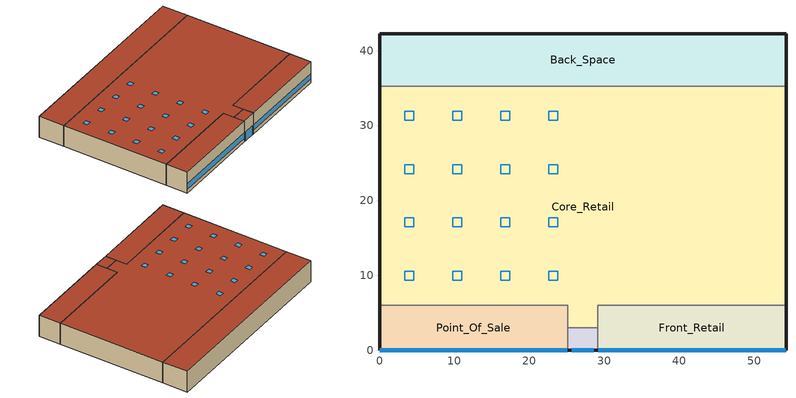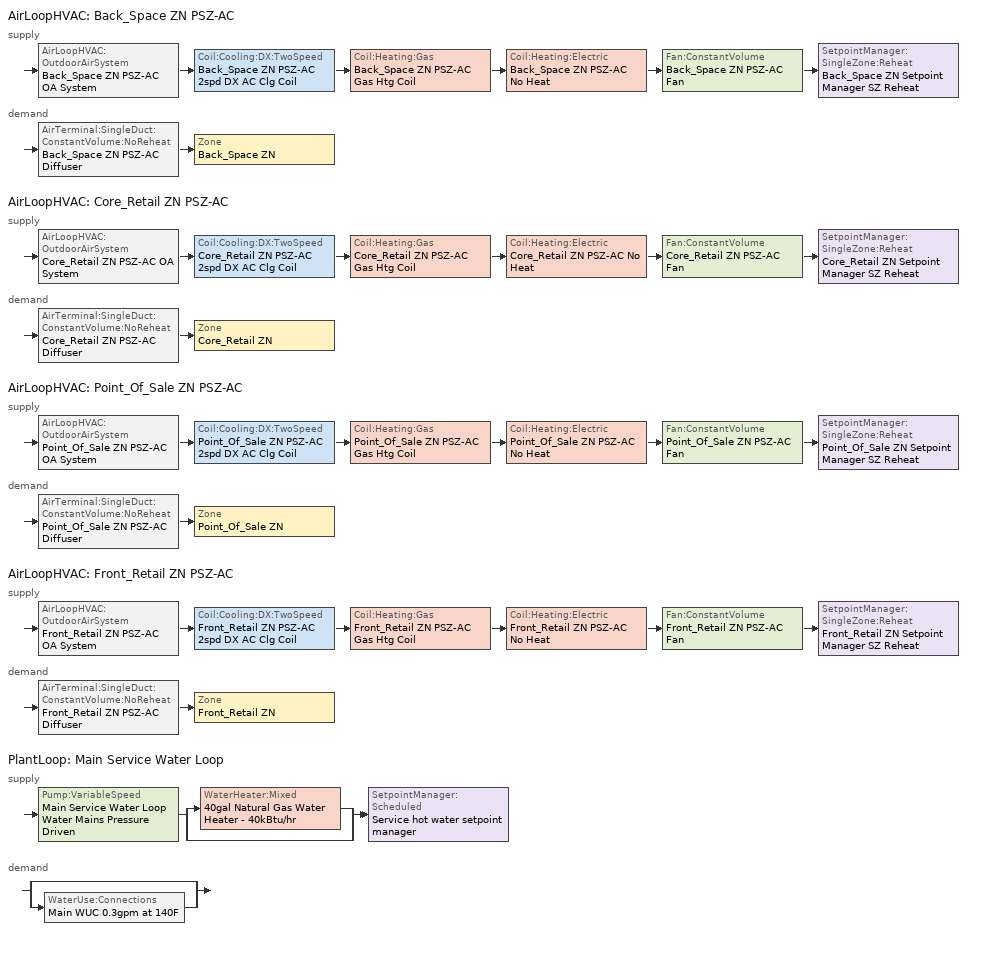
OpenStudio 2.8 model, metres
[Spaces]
Core_Retail
 floor ground: 54.27,35.27 54.27,6 29.14,6 29.14,3 25.14,3 25.14,6 0,6 0,35.27 z0
 wall outside: 54.27,6 54.27,35.27 / 0,35.27 0,6 z0:6.1
 wall to Back_Space: 54.27,35.27 0,35.27 z0:6.1
 wall to Front_Entry: 25.14,3 29.14,3 z0:6.1
 wall to Point_Of_Sale: 0,6 25.14,6 25.14,3 z0:6.1
 wall to Front_Retail: 29.14,3 29.14,6 54.27,6 z0:6.1
 roof outside: 29.14,3 29.14,6 54.27,6 54.27,35.27 0,35.27 0,6 25.14,6 25.14,3 z6.1
 skylight: 23.78,16.46 23.78,17.68 22.56,17.68 22.56,16.46 z6.1; 4.57,30.7 4.57,31.92 3.35,31.92 3.35,30.7 z6.1; 4.57,9.35 4.57,10.57 3.35,10.57 3.35,9.35 z6.1; 4.57,16.46 4.57,17.68 3.35,17.68 3.35,16.46 z6.1; 17.37,16.46 17.37,17.68 16.15,17.68 16.15,16.46 z6.1; 17.37,30.7 17.37,31.92 16.15,31.92 16.15,30.7 z6.1; 17.37,23.58 17.37,24.8 16.15,24.8 16.15,23.58 z6.1; 4.57,23.58 4.57,24.8 3.35,24.8 3.35,23.58 z6.1; 17.37,9.35 17.37,10.57 16.15,10.57 16.15,9.35 z6.1; 10.97,23.58 10.97,24.8 9.75,24.8 9.75,23.58 z6.1; 10.97,9.35 10.97,10.57 9.75,10.57 9.75,9.35 z6.1; 23.78,23.58 23.78,24.8 22.56,24.8 22.56,23.58 z6.1; 23.78,30.7 23.78,31.92 22.56,31.92 22.56,30.7 z6.1; 10.97,16.46 10.97,17.68 9.75,17.68 9.75,16.46 z6.1; 23.78,9.35 23.78,10.57 22.56,10.57 22.56,9.35 z6.1; 10.97,30.7 10.97,31.92 9.75,31.92 9.75,30.7 z6.1
Back_Space
 floor ground: 54.27,42.27 54.27,35.27 0,35.27 0,42.27 z0
 wall outside: 54.27,35.27 54.27,42.27 0,42.27 0,35.27 z0:6.1
 roof outside: 54.27,35.27 54.27,42.27 0,42.27 0,35.27 z6.1
Front_Retail
 floor ground: 54.27,6 54.27,0 29.14,0 29.14,6 z0
 wall outside: 29.14,0 54.27,0 54.27,6 z0:6.1
 wall to Front_Entry: 29.14,3 29.14,0 z0:6.1
 window: 29.19,0 54.22,0 z1.14:2.66
 roof outside: 54.27,0 54.27,6 29.14,6 29.14,0 z6.1
Point_Of_Sale
 floor ground: 25.14,6 25.14,0 0,0 0,6 z0
 wall outside: 0,6 0,0 25.14,0 z0:6.1
 wall to Front_Entry: 25.14,0 25.14,3 z0:6.1
 window: 0.05,0 25.09,0 z1.14:2.66
 roof outside: 25.14,0 25.14,6 0,6 0,0 z6.1
Front_Entry
 floor ground: 29.14,3 29.14,0 25.14,0 25.14,3 z0
 wall outside: 25.14,0 29.14,0 z0:6.1
 window: 25.64,0 28.64,0 z0.05:2.66
 roof outside: 29.14,0 29.14,3 25.14,3 25.14,0 z6.1
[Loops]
AirLoopHVAC 'Back_Space ZN PSZ-AC'
 supply: AirLoopHVAC:OutdoorAirSystem 'Back_Space ZN PSZ-AC OA System' > Coil:Cooling:DX:TwoSpeed 'Back_Space ZN PSZ-AC 2spd DX AC Clg Coil' > Coil:Heating:Gas 'Back_Space ZN PSZ-AC Gas Htg Coil' > Coil:Heating:Electric 'Back_Space ZN PSZ-AC No Heat' > Fan:ConstantVolume 'Back_Space ZN PSZ-AC Fan' > SetpointManager:SingleZone:Reheat 'Back_Space ZN Setpoint Manager SZ Reheat'
 demand: AirTerminal:SingleDuct:ConstantVolume:NoReheat 'Back_Space ZN PSZ-AC Diffuser' > Zone 'Back_Space ZN'
AirLoopHVAC 'Core_Retail ZN PSZ-AC'
 supply: AirLoopHVAC:OutdoorAirSystem 'Core_Retail ZN PSZ-AC OA System' > Coil:Cooling:DX:TwoSpeed 'Core_Retail ZN PSZ-AC 2spd DX AC Clg Coil' > Coil:Heating:Gas 'Core_Retail ZN PSZ-AC Gas Htg Coil' > Coil:Heating:Electric 'Core_Retail ZN PSZ-AC No Heat' > Fan:ConstantVolume 'Core_Retail ZN PSZ-AC Fan' > SetpointManager:SingleZone:Reheat 'Core_Retail ZN Setpoint Manager SZ Reheat'
 demand: AirTerminal:SingleDuct:ConstantVolume:NoReheat 'Core_Retail ZN PSZ-AC Diffuser' > Zone 'Core_Retail ZN'
AirLoopHVAC 'Point_Of_Sale ZN PSZ-AC'
 supply: AirLoopHVAC:OutdoorAirSystem 'Point_Of_Sale ZN PSZ-AC OA System' > Coil:Cooling:DX:TwoSpeed 'Point_Of_Sale ZN PSZ-AC 2spd DX AC Clg Coil' > Coil:Heating:Gas 'Point_Of_Sale ZN PSZ-AC Gas Htg Coil' > Coil:Heating:Electric 'Point_Of_Sale ZN PSZ-AC No Heat' > Fan:ConstantVolume 'Point_Of_Sale ZN PSZ-AC Fan' > SetpointManager:SingleZone:Reheat 'Point_Of_Sale ZN Setpoint Manager SZ Reheat'
 demand: AirTerminal:SingleDuct:ConstantVolume:NoReheat 'Point_Of_Sale ZN PSZ-AC Diffuser' > Zone 'Point_Of_Sale ZN'
AirLoopHVAC 'Front_Retail ZN PSZ-AC'
 supply: AirLoopHVAC:OutdoorAirSystem 'Front_Retail ZN PSZ-AC OA System' > Coil:Cooling:DX:TwoSpeed 'Front_Retail ZN PSZ-AC 2spd DX AC Clg Coil' > Coil:Heating:Gas 'Front_Retail ZN PSZ-AC Gas Htg Coil' > Coil:Heating:Electric 'Front_Retail ZN PSZ-AC No Heat' > Fan:ConstantVolume 'Front_Retail ZN PSZ-AC Fan' > SetpointManager:SingleZone:Reheat 'Front_Retail ZN Setpoint Manager SZ Reheat'
 demand: AirTerminal:SingleDuct:ConstantVolume:NoReheat 'Front_Retail ZN PSZ-AC Diffuser' > Zone 'Front_Retail ZN'
PlantLoop 'Main Service Water Loop'
 supply: Pump:VariableSpeed 'Main Service Water Loop Water Mains Pressure Driven' > split
  | WaterHeater:Mixed '40gal Natural Gas Water Heater - 40kBtu/hr'
  | bypass
  join > SetpointManager:Scheduled 'Service hot water setpoint manager'
 demand: split
  | bypass
  | WaterUse:Connections 'Main WUC 0.3gpm at 140F'
[Site]
Baltimore Blt Washngtn IntL_MD_USA: Latitude {deg}=39.17; Longitude {deg}=-76.68; Time Zone {hr}=-5; Elevation {m}=45; Terrain=City
[Building]
-RetailStandalone-ASHRAE 169-2006-4A created: 2019-03-29 12:01:01 -0700: North Axis {deg}=0; Default Construction Set=90.1-2010 - Retail - ASHRAE 169-2006-4A; Standards Number of Stories=1; Standards Number of Above Ground Stories=1; Standards Building Type=RetailStandalone
[Site:WaterMainsTemperature]
Calculation Method=Correlation; Annual Average Outdoor Air Temperature {C}=13.15; Maximum Difference In Monthly Average Outdoor Air Temperatures {deltaC}=25.8
[SizingPeriod:DesignDay] Barometric Pressure {Pa}=100786; Sky Clearness=0; Rain Indicator=0; Snow Indicator=0; Day of Month=21; Daylight Saving Time Indicator=0; Humidity Indicating Type=Wetbulb; Dry-Bulb Temperature Range Modifier Type=DefaultMultipliers
Name | Maximum Dry-Bulb Temperature {C} | Daily Dry-Bulb Temperature Range {deltaC} | Humidity Indicating Conditions at Maximum Dry-Bulb | Wind Speed {m/s} | Wind Direction {deg} | Month | Day Type | Solar Model Indicator | ASHRAE Taub | ASHRAE Taud
Baltimore Blt Washngtn IntL Ann Htg 99.6% Condns DB | -10.6 | 0 | -10.6 | 3.9 | 290 | 1 | WinterDesignDay | ASHRAEClearSky
Baltimore Blt Washngtn IntL Ann Clg .4% Condns DB=>MWB | 34.4 | 10.4 | 23.9 | 4.6 | 280 | 7 | SummerDesignDay | ASHRAETau | 0.552 | 1.769
[Site:GroundTemperature:BuildingSurface]
20.5, 20.46, 20.54, 20.61, 20.72, 23.01, 23.39, 23.47, 23.46, 21.16, 20.8, 20.61
[ClimateZones]
Climate Zone Institution Name 1=ASHRAE; Climate Zone Document Name 1=ANSI/ASHRAE Standard 169; Climate Zone Document Year 1=2006; Climate Zone Value 1=4A; Climate Zone Institution Name 2=CEC; Climate Zone Document Name 2=California Climate Zone Descriptions; Climate Zone Document Year 2=1995
[Material:NoMass] Thermal Absorptance=0.9; Solar Absorptance=0.7
Name | Roughness | Thermal Resistance {m2-K/W} | Visible Absorptance
CP02 CARPET PAD | VeryRough | 0.21648 | 0.8
Typical Insulation R-8.93 | Smooth | 1.57183 | 0.7
Typical Carpet Pad | Smooth | 0.21648 | 0.8
Typical Insulation R-7.23 | Smooth | 1.27273 | 0.7
Typical Insulation R-19.72 | Smooth | 3.4722 | 0.7
Typical Insulation R-0.58 | Smooth | 0.101875 | 0.7
Typical Insulation R-1.15 | Smooth | 0.202527 | 0.7
[Material]
Name | Roughness | Thickness {m} | Conductivity {W/m-K} | Density {kg/m3} | Specific Heat {J/kg-K} | Thermal Absorptance | Solar Absorptance | Visible Absorptance
100mm Normalweight concrete floor | MediumSmooth | 0.1016 | 2.31 | 2322 | 832
G01 13mm gypsum board | Smooth | 0.0127 | 0.16 | 800 | 1090 | 0.9 | 0.7 | 0.5
4 in. Normalweight Concrete Floor | MediumRough | 0.1016 | 2.31 | 2322 | 832 | 0.9 | 0.7 | 0.7
1IN Stucco | Smooth | 0.0253 | 0.6918 | 1858 | 837 | 0.9 | 0.7 | 0.92
8IN CONCRETE HW RefBldg | Rough | 0.2032 | 1.311 | 2240 | 836.8 | 0.9 | 0.7 | 0.7
1/2IN Gypsum | Smooth | 0.0127 | 0.16 | 784.9 | 830 | 0.9 | 0.4 | 0.4
Roof Membrane | VeryRough | 0.0095 | 0.16 | 1121.29 | 1460 | 0.9 | 0.7 | 0.7
Metal Roof Surface; F08 Metal surface | Smooth | 0.0008 | 45.28 | 7824 | 500 | 0.9 | 0.7 | 0.7
6 in. Normalweight Concrete Floor | MediumRough | 0.1524 | 2.31 | 2322 | 832 | 0.9 | 0.7 | 0.7
8 in. Concrete Block Basement Wall | MediumRough | 0.2032 | 1.326 | 1842 | 912 | 0.9 | 0.7 | 0.7
G05 25mm wood | MediumSmooth | 0.0254 | 0.15 | 608 | 1630 | 0.9 | 0.5 | 0.5
Std Wood 6inch | MediumSmooth | 0.15 | 0.12 | 540 | 1210 | 0.9 | 0.7 | 0.7
[Construction]
Typical Insulated Exterior Mass Floor R-11.49: Typical Insulation R-8.93, 4 in. Normalweight Concrete Floor, Typical Carpet Pad
Typical Insulated Exterior Mass Wall R-9.62: 1IN Stucco, 8IN CONCRETE HW RefBldg, Typical Insulation R-7.23, 1/2IN Gypsum
Typical IEAD Roof R-20.83: Roof Membrane, Typical Insulation R-19.72, Metal Roof Surface
Typical Interior Floor: 100mm Normalweight concrete floor, CP02 CARPET PAD
Typical Interior Wall: G01 13mm gypsum board, G01 13mm gypsum board
Typical Interior Ceiling: CP02 CARPET PAD, 100mm Normalweight concrete floor
Typical Insulated Carpeted 6in Slab Floor: 6 in. Normalweight Concrete Floor, Typical Carpet Pad
Typical Insulated Basement Mass Wall: 8 in. Concrete Block Basement Wall
U 0.52 SHGC 0.40 Dbl Ref-D Clr 6mm/13mm Air: REF D CLEAR 6MM, AIR 13MM, CLEAR 6MM
Typical Insulated Metal Door R-1.43: F08 Metal surface, Typical Insulation R-0.58
U 0.72 SHGC 0.25 Sgl Ref-B-M Tint 6mm: REF B TINT MID 6MM
Typical Overhead Door R-2.0: Typical Insulation R-1.15
U 1.17 SHGC 0.49 Simple Glazing Skylight U-1.17 SHGC 0.0: U 1.17 SHGC 0.49 Simple Glazing U-1.17 SHGC 0.0
Typical Interior Window: Clear 3mm
Typical Interior Door; Typical Interior Partition: G05 25mm wood
InteriorFurnishings: Std Wood 6inch
[DefaultConstructionSet]
90.1-2010 - Retail - ASHRAE 169-2006-4A: Default Exterior Surface Constructions=Default Surface Constructions 1; Default Interior Surface Constructions=Default Surface Constructions 2; Default Ground Contact Surface Constructions=Default Surface Constructions 3; Default Exterior SubSurface Constructions=Default Sub Surface Constructions 1; Default Interior SubSurface Constructions=Default Sub Surface Constructions 2; Interior Partition Construction=Typical Interior Partition
[DefaultSurfaceConstructions]
Name | Floor Construction | Wall Construction | Roof Ceiling Construction
Default Surface Constructions 1 | Typical Insulated Exterior Mass Floor R-11.49 | Typical Insulated Exterior Mass Wall R-9.62 | Typical IEAD Roof R-20.83
Default Surface Constructions 2 | Typical Interior Floor | Typical Interior Wall | Typical Interior Ceiling
Default Surface Constructions 3 | Typical Insulated Carpeted 6in Slab Floor | Typical Insulated Basement Mass Wall
[DefaultSubSurfaceConstructions]
Name | Fixed Window Construction | Operable Window Construction | Door Construction | Glass Door Construction | Overhead Door Construction | Skylight Construction | Tubular Daylight Dome Construction | Tubular Daylight Diffuser Construction
Default Sub Surface Constructions 1 | U 0.52 SHGC 0.40 Dbl Ref-D Clr 6mm/13mm Air | U 0.52 SHGC 0.40 Dbl Ref-D Clr 6mm/13mm Air | Typical Insulated Metal Door R-1.43 | U 0.72 SHGC 0.25 Sgl Ref-B-M Tint 6mm | Typical Overhead Door R-2.0 | U 1.17 SHGC 0.49 Simple Glazing Skylight U-1.17 SHGC 0.0 | Typical Interior Window | Typical Interior Window
Default Sub Surface Constructions 2 | Typical Interior Window | Typical Interior Window | Typical Interior Door
[WindowMaterial:Glazing] Optical Data Type=SpectralAverage; Infrared Transmittance at Normal Incidence=0; Front Side Infrared Hemispherical Emissivity=0.84; Conductivity {W/m-K}=0.9; Dirt Correction Factor for Solar and Visible Transmittance=1; Solar Diffusing=No
Name | Thickness {m} | Solar Transmittance at Normal Incidence | Front Side Solar Reflectance at Normal Incidence | Back Side Solar Reflectance at Normal Incidence | Visible Transmittance at Normal Incidence | Front Side Visible Reflectance at Normal Incidence | Back Side Visible Reflectance at Normal Incidence | Back Side Infrared Hemispherical Emissivity
REF D CLEAR 6MM | 0.006 | 0.429 | 0.308 | 0.379 | 0.334 | 0.453 | 0.505 | 0.82
CLEAR 6MM | 0.006 | 0.775 | 0.071 | 0.071 | 0.881 | 0.08 | 0.08 | 0.84
REF B TINT MID 6MM | 0.006 | 0.1 | 0.11 | 0.41 | 0.13 | 0.1 | 0.32 | 0.45
Clear 3mm | 0.003 | 0.837 | 0.075 | 0.075 | 0.898 | 0.081 | 0.081 | 0.84
[WindowMaterial:Gas]
AIR 13MM: Gas Type=Air; Thickness {m}=0.0127
[WindowMaterial:SimpleGlazingSystem]
U 1.17 SHGC 0.49 Simple Glazing U-1.17 SHGC 0.0: U-Factor {W/m2-K}=6.64357; Solar Heat Gain Coefficient=0.49; Visible Transmittance=0.38
[Space] Building Story=Building Story 1; Part of Total Floor Area=Yes
Name | Space Type | Thermal Zone
Core_Retail | Retail Retail | Core_Retail ZN
Back_Space | Retail Back_Space | Back_Space ZN
Front_Retail | Retail Retail | Front_Retail ZN
Point_Of_Sale | Retail Point_of_Sale | Point_Of_Sale ZN
Front_Entry | Retail Entry | Front_Entry ZN
[BuildingStory]
Building Story 1: Nominal Z Coordinate {m}=0
[SpaceType] Standards Building Type=Retail
Name | Default Schedule Set | Design Specification Outdoor Air Object | Standards Space Type
Retail Back_Space | Retail Back_Space Schedule Set | Retail Back_Space Ventilation | Back_Space
Retail Entry | Retail Entry Schedule Set | Retail Entry Ventilation | Entry
Retail Point_of_Sale | Retail Point_of_Sale Schedule Set | Retail Point_of_Sale Ventilation | Point_of_Sale
Retail Retail | Retail Retail Schedule Set | Retail Retail Ventilation | Retail
[People:Definition] Number of People Calculation Method=People/Area; People per Space Floor Area {person/m2}=0.161459; Fraction Radiant=0.3
Retail Back_Space People Definition; Retail Entry People Definition; Retail Point_of_Sale People Definition; Retail Retail People Definition
[People] Work Efficiency Schedule=Work Efficiency Schedule; Clothing Insulation Schedule=Clothing Schedule; Air Velocity Schedule=Air Velocity Schedule; Multiplier=1
Name | People Definition | Space or SpaceType
Retail Back_Space People | Retail Back_Space People Definition | Retail Back_Space
Retail Entry People | Retail Entry People Definition | Retail Entry
Retail Point_of_Sale People | Retail Point_of_Sale People Definition | Retail Point_of_Sale
Retail Retail People | Retail Retail People Definition | Retail Retail
[Lights:Definition] Design Level Calculation Method=Watts/Area; Fraction Radiant=0.7; Fraction Visible=0.2
Name | Watts per Space Floor Area {W/m2}
Retail Back_Space Lights Definition | 6.78126
Retail Entry Lights Definition | 9.68752
Retail Point_of_Sale Lights Definition; Retail Retail Lights Definition | 18.0834
[Lights] Fraction Replaceable=0
Name | Lights Definition | Space or SpaceType
Retail Back_Space Lights | Retail Back_Space Lights Definition | Retail Back_Space
Retail Entry Lights | Retail Entry Lights Definition | Retail Entry
Retail Point_of_Sale Lights | Retail Point_of_Sale Lights Definition | Retail Point_of_Sale
Retail Retail Lights | Retail Retail Lights Definition | Retail Retail
[ElectricEquipment:Definition] Design Level Calculation Method=Watts/Area; Fraction Radiant=0.5
Name | Watts per Space Floor Area {W/m2}
Retail Back_Space Elec Equip Definition | 8.07293
Retail Entry Elec Equip Definition; Retail Retail Elec Equip Definition | 3.22917
Retail Point_of_Sale Elec Equip Definition | 21.5278
[ElectricEquipment]
Name | Electric Equipment Definition | Space or SpaceType
Retail Back_Space Elec Equip | Retail Back_Space Elec Equip Definition | Retail Back_Space
Retail Entry Elec Equip | Retail Entry Elec Equip Definition | Retail Entry
Retail Point_of_Sale Elec Equip | Retail Point_of_Sale Elec Equip Definition | Retail Point_of_Sale
Retail Retail Elec Equip | Retail Retail Elec Equip Definition | Retail Retail
[DesignSpecification:OutdoorAir] Outdoor Air Method=Sum; Outdoor Air Flow per Floor Area {m3/s-m2}=0.0006096
Name | Outdoor Air Flow per Person {m3/s-person}
Retail Back_Space Ventilation
Retail Entry Ventilation; Retail Point_of_Sale Ventilation; Retail Retail Ventilation | 0.00353961
[DefaultScheduleSet] Number of People Schedule=RetailStandalone BLDG_OCC_SCH_2010; People Activity Level Schedule=RetailStandalone ACTIVITY_SCH; Electric Equipment Schedule=RetailStandalone BLDG_EQUIP_SCH; Infiltration Schedule=RetailStandalone INFIL_SCH_PNNL
Name | Lighting Schedule
Retail Back_Space Schedule Set | RetailStandalone BLDG_LIGHT_BACK_SCH
Retail Entry Schedule Set | RetailStandalone BLDG_LIGHT_ENTRY_SCH
Retail Point_of_Sale Schedule Set; Retail Retail Schedule Set | RetailStandalone BLDG_LIGHT_SCH
[ThermostatSetpoint:DualSetpoint] Heating Setpoint Temperature Schedule=RetailStandalone HTGSETP_SCH_NO_OPTIMUM
Name | Cooling Setpoint Temperature Schedule
Retail Back_Space Thermostat 1; Retail Retail Thermostat 1; Retail Retail Thermostat 2; Retail Point_of_Sale Thermostat 1 | RetailStandalone CLGSETP_SCH_NO_SETBACK
Retail Entry Thermostat 1 | RetailStandalone FRONT_ENTRY_COOLING
[SpaceInfiltration:DesignFlowRate] Temperature Term Coefficient=0; Velocity Squared Term Coefficient=0
Name | Space or SpaceType | Schedule | Design Flow Rate Calculation Method | Flow per Exterior Surface Area {m3/s-m2} | Constant Term Coefficient | Velocity Term Coefficient | Design Flow Rate {m3/s}
Back_Space Infiltration | Back_Space | RetailStandalone INFIL_SCH_PNNL | Flow/ExteriorArea | 0.000297767 | 0 | 0.224
Core_Retail Infiltration | Core_Retail | RetailStandalone INFIL_SCH_PNNL | Flow/ExteriorArea | 0.000103844 | 0 | 0.224
Front_Entry Infiltration | Front_Entry | RetailStandalone INFIL_SCH_PNNL | Flow/ExteriorArea | 0.000381719 | 0 | 0.224
Front_Retail Infiltration | Front_Retail | RetailStandalone INFIL_SCH_PNNL | Flow/ExteriorArea | 0.000317386 | 0 | 0.224
Point_Of_Sale Infiltration | Point_Of_Sale | RetailStandalone INFIL_SCH_PNNL | Flow/ExteriorArea | 0.000317386 | 0 | 0.224
Entry door Infiltration | Front_Entry | RetailStandalone INFIL_Door_Opening_SCH_2013 | Flow/Space |  | 1 | 0 | 0.937287
[ThermalZone] Use Ideal Air Loads=No
Name | Thermostat
Back_Space ZN | Retail Back_Space Thermostat 1
Core_Retail ZN | Retail Retail Thermostat 1
Front_Entry ZN | Retail Entry Thermostat 1
Front_Retail ZN | Retail Retail Thermostat 2
Point_Of_Sale ZN | Retail Point_of_Sale Thermostat 1
[Sizing:Zone] Zone Cooling Design Supply Air Temperature Input Method=SupplyAirTemperature; Zone Cooling Design Supply Air Temperature Difference {deltaC}=11.11; Zone Heating Design Supply Air Temperature Input Method=SupplyAirTemperature; Zone Heating Design Supply Air Temperature {C}=50; Zone Heating Design Supply Air Temperature Difference {deltaC}=11.11; Zone Cooling Design Supply Air Humidity Ratio {kg-H2O/kg-air}=0.0085; Zone Heating Design Supply Air Humidity Ratio {kg-H2O/kg-air}=0.008; Cooling Design Air Flow Method=DesignDay; Heating Design Air Flow Method=DesignDay; Account for Dedicated Outdoor Air System=No; Dedicated Outdoor Air System Control Strategy=NeutralSupplyAir; Dedicated Outdoor Air Low Setpoint Temperature for Design {C}=autosize; Dedicated Outdoor Air High Setpoint Temperature for Design {C}=autosize
Name | Zone Cooling Design Supply Air Temperature {C}
Back_Space ZN; Core_Retail ZN; Front_Retail ZN; Point_Of_Sale ZN | 12.7778
Front_Entry ZN | 14
[Zone equipment]
Back_Space ZN: Back_Space ZN PSZ-AC Diffuser
Core_Retail ZN: Core_Retail ZN PSZ-AC Diffuser
Front_Entry ZN: Front_Entry ZN Unit Heater
Front_Retail ZN: Front_Retail ZN PSZ-AC Diffuser
Point_Of_Sale ZN: Point_Of_Sale ZN PSZ-AC Diffuser
[AirLoopHVAC] Availability Schedule=RetailStandalone HVACOperationSchd; Design Supply Air Flow Rate {m3/s}=AutoSize
Back_Space ZN PSZ-AC; Core_Retail ZN PSZ-AC; Point_Of_Sale ZN PSZ-AC; Front_Retail ZN PSZ-AC
[Sizing:System] Type of Load to Size On=Sensible; Design Outdoor Air Flow Rate {m3/s}=Autosize; Central Heating Maximum System Air Flow Ratio=1; Preheat Design Temperature {C}=7.22222; Preheat Design Humidity Ratio {kg-H2O/kg-Air}=0.008; Precool Design Temperature {C}=12.7778; Precool Design Humidity Ratio {kg-H2O/kg-Air}=0.008; Central Cooling Design Supply Air Temperature {C}=12.7778; Central Heating Design Supply Air Temperature {C}=50; Sizing Option=Coincident; 100% Outdoor Air in Cooling=No; 100% Outdoor Air in Heating=No; Central Cooling Design Supply Air Humidity Ratio {kg-H2O/kg-Air}=0.0085; Central Heating Design Supply Air Humidity Ratio {kg-H2O/kg-Air}=0.008; Cooling Design Air Flow Method=DesignDay; Cooling Design Air Flow Rate {m3/s}=0; Heating Design Air Flow Method=DesignDay; Heating Design Air Flow Rate {m3/s}=0; System Outdoor Air Method=ZoneSum; Zone Maximum Outdoor Air Fraction=1; Cooling Supply Air Flow Rate Per Floor Area {m3/s-m2}=0.00996765; Cooling Fraction of Autosized Cooling Supply Air Flow Rate=1; Cooling Supply Air Flow Rate Per Unit Cooling Capacity {m3/s-W}=3.94755e-05; Heating Supply Air Flow Rate Per Floor Area {m3/s-m2}=0.00996765; Heating Fraction of Autosized Heating Supply Air Flow Rate=1; Heating Fraction of Autosized Cooling Supply Air Flow Rate=1; Heating Supply Air Flow Rate Per Unit Heating Capacity {m3/s-W}=3.15882e-05; Cooling Design Capacity Method=CoolingDesignCapacity; Cooling Design Capacity {W}=autosize; Cooling Design Capacity Per Floor Area {W/m2}=234.7; Fraction of Autosized Cooling Design Capacity=1; Heating Design Capacity Method=HeatingDesignCapacity; Heating Design Capacity {W}=autosize; Heating Design Capacity Per Floor Area {W/m2}=157; Fraction of Autosized Heating Design Capacity=1; Central Cooling Capacity Control Method=OnOff
Back_Space ZN PSZ-AC; Core_Retail ZN PSZ-AC; Point_Of_Sale ZN PSZ-AC; Front_Retail ZN PSZ-AC
[SetpointManager:SingleZone:Reheat] Minimum Supply Air Temperature {C}=12.7778; Maximum Supply Air Temperature {C}=50
Name | Control Zone
Back_Space ZN Setpoint Manager SZ Reheat | Back_Space ZN
Core_Retail ZN Setpoint Manager SZ Reheat | Core_Retail ZN
Point_Of_Sale ZN Setpoint Manager SZ Reheat | Point_Of_Sale ZN
Front_Retail ZN Setpoint Manager SZ Reheat | Front_Retail ZN
[Fan:ConstantVolume] Pressure Rise {Pa}=622.722; Maximum Flow Rate {m3/s}=AutoSize; Motor In Airstream Fraction=1
Name | Availability Schedule | Fan Total Efficiency | Motor Efficiency
Back_Space ZN PSZ-AC Fan; Core_Retail ZN PSZ-AC Fan; Point_Of_Sale ZN PSZ-AC Fan; Front_Retail ZN PSZ-AC Fan | RetailStandalone HVACOperationSchd | 0.54 | 0.9
Front_Entry ZN UnitHeater Fan | RetailStandalone FrontEntry_FanSched | 0.53625 | 0.825
[Coil:Heating:Gas] Gas Burner Efficiency=0.8; Nominal Capacity {W}=AutoSize; Parasitic Electric Load {W}=0; Parasitic Gas Load {W}=0
Name | Availability Schedule
Back_Space ZN PSZ-AC Gas Htg Coil; Core_Retail ZN PSZ-AC Gas Htg Coil; Point_Of_Sale ZN PSZ-AC Gas Htg Coil; Front_Retail ZN PSZ-AC Gas Htg Coil | Always On Discrete
Front_Entry ZN UnitHeater Gas Htg Coil | RetailStandalone FrontEntry_FanSched
[Coil:Heating:Electric] Availability Schedule=Always Off Discrete; Efficiency=1; Nominal Capacity {W}=0
Back_Space ZN PSZ-AC No Heat; Core_Retail ZN PSZ-AC No Heat; Point_Of_Sale ZN PSZ-AC No Heat; Front_Retail ZN PSZ-AC No Heat
[Coil:Cooling:DX:TwoSpeed] Availability Schedule=Always On Discrete; Rated High Speed Total Cooling Capacity {W}=Autosize; Rated High Speed Sensible Heat Ratio=Autosize; Rated High Speed COP {W/W}=3; Rated High Speed Air Flow Rate {m3/s}=Autosize; Rated Low Speed Total Cooling Capacity {W}=Autosize; Rated Low Speed Sensible Heat Ratio=0.69; Rated Low Speed COP {W/W}=3; Condenser Type=AirCooled; High Speed Evaporative Condenser Effectiveness=0; High Speed Evaporative Condenser Air Flow Rate {m3/s}=Autosize; High Speed Evaporative Condenser Pump Rated Power Consumption {W}=Autosize; Low Speed Evaporative Condenser Effectiveness=0; Low Speed Evaporative Condenser Air Flow Rate {m3/s}=Autosize; Low Speed Evaporative Condenser Pump Rated Power Consumption {W}=Autosize; Basin Heater Capacity {W/K}=10; Basin Heater Setpoint Temperature {C}=2
Name | Total Cooling Capacity Function of Temperature Curve | Total Cooling Capacity Function of Flow Fraction Curve | Energy Input Ratio Function of Temperature Curve | Energy Input Ratio Function of Flow Fraction Curve | Part Load Fraction Correlation Curve | Low Speed Total Cooling Capacity Function of Temperature Curve | Low Speed Energy Input Ratio Function of Temperature Curve
Back_Space ZN PSZ-AC 2spd DX AC Clg Coil | Curve Biquadratic 5 | Curve Quadratic 4 | Curve Biquadratic 6 | Curve Quadratic 5 | Curve Quadratic 6 | Curve Biquadratic 7 | Curve Biquadratic 8
Core_Retail ZN PSZ-AC 2spd DX AC Clg Coil | Curve Biquadratic 13 | Curve Quadratic 10 | Curve Biquadratic 14 | Curve Quadratic 11 | Curve Quadratic 12 | Curve Biquadratic 15 | Curve Biquadratic 16
Point_Of_Sale ZN PSZ-AC 2spd DX AC Clg Coil | Curve Biquadratic 21 | Curve Quadratic 16 | Curve Biquadratic 22 | Curve Quadratic 17 | Curve Quadratic 18 | Curve Biquadratic 23 | Curve Biquadratic 24
Front_Retail ZN PSZ-AC 2spd DX AC Clg Coil | Curve Biquadratic 29 | Curve Quadratic 22 | Curve Biquadratic 30 | Curve Quadratic 23 | Curve Quadratic 24 | Curve Biquadratic 31 | Curve Biquadratic 32
[Controller:OutdoorAir] Minimum Outdoor Air Flow Rate {m3/s}=autosize; Maximum Outdoor Air Flow Rate {m3/s}=Autosize; Economizer Control Type=NoEconomizer; Economizer Control Action Type=ModulateFlow; Economizer Maximum Limit Dry-Bulb Temperature {C}=28; Economizer Maximum Limit Enthalpy {J/kg}=64000; Lockout Type=NoLockout; Minimum Limit Type=FixedMinimum; Minimum Outdoor Air Schedule=RetailStandalone MinOA_MotorizedDamper_Sched; High Humidity Control=No; Heat Recovery Bypass Control Type=BypassWhenWithinEconomizerLimits
Name | Controller Mechanical Ventilation
Back_Space ZN PSZ-AC OA System Controller | Controller Mechanical Ventilation 1
Core_Retail ZN PSZ-AC OA System Controller | Controller Mechanical Ventilation 2
Point_Of_Sale ZN PSZ-AC OA System Controller | Controller Mechanical Ventilation 3
Front_Retail ZN PSZ-AC OA System Controller | Controller Mechanical Ventilation 4
[Controller:MechanicalVentilation] Availability Schedule=Always On Discrete; System Outdoor Air Method=ZoneSum
Controller Mechanical Ventilation 1; Controller Mechanical Ventilation 2; Controller Mechanical Ventilation 3; Controller Mechanical Ventilation 4
[AirLoopHVAC:OutdoorAirSystem]
Name | Controller
Back_Space ZN PSZ-AC OA System | Back_Space ZN PSZ-AC OA System Controller
Core_Retail ZN PSZ-AC OA System | Core_Retail ZN PSZ-AC OA System Controller
Point_Of_Sale ZN PSZ-AC OA System | Point_Of_Sale ZN PSZ-AC OA System Controller
Front_Retail ZN PSZ-AC OA System | Front_Retail ZN PSZ-AC OA System Controller
[AvailabilityManager:NightCycle] Control Type=CycleOnAny; Thermostat Tolerance {deltaC}=1; Cycling Run Time {s}=1800
Availability Manager Night Cycle 1; Availability Manager Night Cycle 2; Availability Manager Night Cycle 3; Availability Manager Night Cycle 4
[AirTerminal:SingleDuct:ConstantVolume:NoReheat] Availability Schedule=Always On Discrete; Maximum Air Flow Rate {m3/s}=AutoSize
Back_Space ZN PSZ-AC Diffuser; Core_Retail ZN PSZ-AC Diffuser; Point_Of_Sale ZN PSZ-AC Diffuser; Front_Retail ZN PSZ-AC Diffuser
[ZoneHVAC:UnitHeater]
Front_Entry ZN Unit Heater: Availability Schedule=RetailStandalone FrontEntry_FanSched; Supply Air Fan=Front_Entry ZN UnitHeater Fan; Maximum Supply Air Flow Rate {m3/s}=autosize; Fan Control Type=OnOff; Heating Coil=Front_Entry ZN UnitHeater Gas Htg Coil; Minimum Hot Water Flow Rate {m3/s}=0; Heating Convergence Tolerance=0.001
[InternalMass:Definition]
Internal Mass Definition 1: Construction=InteriorFurnishings; Design Level Calculation Method=SurfaceArea/Area; Surface Area per Space Floor Area=2
[InternalMass] Internal Mass Definition=Internal Mass Definition 1; Multiplier=1
Name | Space or SpaceType
Core_Retail Mass | Core_Retail
Back_Space Mass | Back_Space
Front_Retail Mass | Front_Retail
Point_Of_Sale Mass | Point_Of_Sale
[PlantLoop]
Main Service Water Loop: Glycol Concentration=0; Maximum Loop Temperature {C}=60; Minimum Loop Temperature {C}=10; Plant Loop Volume {m3}=Autocalculate; Load Distribution Scheme=Optimal
[Sizing:Plant]
Main Service Water Loop: Loop Type=Heating; Design Loop Exit Temperature {C}=60; Loop Design Temperature Difference {deltaC}=5; Sizing Option=NonCoincident; Zone Timesteps in Averaging Window=1; Coincident Sizing Factor Mode=None
[SetpointManager:Scheduled]
Service hot water setpoint manager: Control Variable=Temperature; Schedule=Service Water Loop Temp - 140F
[Pump:VariableSpeed]
Main Service Water Loop Water Mains Pressure Driven: Rated Pump Head {Pa}=0.001; Motor Efficiency=1; Pump Control Type=Continuous; Skin Loss Radiative Fraction=0.5; Design Power Sizing Method=PowerPerFlowPerPressure; Design Electric Power per Unit Flow Rate {W/(m3/s)}=348701.1; Design Shaft Power per Unit Flow Rate per Unit Head {W-s/m3-Pa}=1.28205; Design Minimum Flow Rate Fraction=0
[WaterHeater:Mixed]
40gal Natural Gas Water Heater - 40kBtu/hr: Tank Volume {m3}=0.151416; Setpoint Temperature Schedule=Service Water Loop Temp - 140F; Deadband Temperature Difference {deltaC}=2; Maximum Temperature Limit {C}=60; Heater Control Type=Cycle; Heater Maximum Capacity {W}=11722.8; Heater Fuel Type=NaturalGas; Heater Thermal Efficiency=0.78; Off Cycle Parasitic Fuel Consumption Rate {W}=1860; Off Cycle Parasitic Fuel Type=NaturalGas; Off Cycle Parasitic Heat Fraction to Tank=0.8; On Cycle Parasitic Fuel Consumption Rate {W}=1860; On Cycle Parasitic Fuel Type=NaturalGas; Ambient Temperature Indicator=ThermalZone; Ambient Temperature Thermal Zone=Back_Space ZN; Off Cycle Loss Coefficient to Ambient Temperature {W/K}=6; On Cycle Loss Coefficient to Ambient Temperature {W/K}=6; Use Side Effectiveness=1; Source Side Effectiveness=1; Use Side Design Flow Rate {m3/s}=autosize; Source Side Design Flow Rate {m3/s}=autosize; Indirect Water Heating Recovery Time {hr}=1.5; Source Side Flow Control Mode=IndirectHeatPrimarySetpoint
[WaterUse:Connections]
Main WUC 0.3gpm at 140F: Water Use Equipment Name 1=Main Service Water Use 0.3gpm at 140F
[WaterUse:Equipment:Definition]
Main Service Water Use Def 0.3gpm: Peak Flow Rate {m3/s}=1.89271e-05; Target Temperature Schedule=Mixed Water At Faucet Temp - 140F; Sensible Fraction Schedule=Fraction Sensible - 0.2; Latent Fraction Schedule=Fraction Latent - 0.05
[WaterUse:Equipment]
Main Service Water Use 0.3gpm at 140F: Water Use Equipment Definition=Main Service Water Use Def 0.3gpm; Flow Rate Fraction Schedule=RetailStandalone BLDG_SWH_SCH
[Exterior:Lights:Definition]
Name | Design Level {W}
Occ Sensing Exterior Lights Def | 4328
NonDimming Exterior Lights Def | 316
[Exterior:Lights] Control Option=AstronomicalClock
Name | Exterior Lights Definition | Schedule
Occ Sensing Exterior Lights Def | Occ Sensing Exterior Lights Def | RetailStandalone Exterior_lighting_schedule_b
NonDimming Exterior Lights Def | NonDimming Exterior Lights Def | RetailStandalone Exterior_lighting_schedule_a
[Schedule:Ruleset]
Name | Default Day Schedule | Summer Design Day Schedule | Winter Design Day Schedule
Clothing Schedule | Clothing Schedule Default Winter Clothes
Air Velocity Schedule | Air Velocity Schedule Default
Work Efficiency Schedule | Work Efficiency Schedule Default
RetailStandalone BLDG_OCC_SCH_2010 | RetailStandalone BLDG_OCC_SCH_2010 Default | RetailStandalone BLDG_OCC_SCH_2010 Summer Design Day | RetailStandalone BLDG_OCC_SCH_2010 Winter Design Day
RetailStandalone ACTIVITY_SCH | RetailStandalone ACTIVITY_SCH Default | RetailStandalone ACTIVITY_SCH Summer Design Day | RetailStandalone ACTIVITY_SCH Winter Design Day
RetailStandalone BLDG_LIGHT_BACK_SCH | RetailStandalone BLDG_LIGHT_BACK_SCH Default | RetailStandalone BLDG_LIGHT_BACK_SCH Summer Design Day | RetailStandalone BLDG_LIGHT_BACK_SCH Winter Design Day
RetailStandalone BLDG_EQUIP_SCH | RetailStandalone BLDG_EQUIP_SCH Default | RetailStandalone BLDG_EQUIP_SCH Summer Design Day | RetailStandalone BLDG_EQUIP_SCH Winter Design Day
RetailStandalone INFIL_SCH_PNNL | RetailStandalone INFIL_SCH_PNNL Default | RetailStandalone INFIL_SCH_PNNL Summer Design Day | RetailStandalone INFIL_SCH_PNNL Winter Design Day
RetailStandalone HTGSETP_SCH_NO_OPTIMUM | RetailStandalone HTGSETP_SCH_NO_OPTIMUM Default | RetailStandalone HTGSETP_SCH_NO_OPTIMUM Summer Design Day | RetailStandalone HTGSETP_SCH_NO_OPTIMUM Winter Design Day
RetailStandalone CLGSETP_SCH_NO_SETBACK | RetailStandalone CLGSETP_SCH_NO_SETBACK Default | RetailStandalone CLGSETP_SCH_NO_SETBACK Summer Design Day | RetailStandalone CLGSETP_SCH_NO_SETBACK Winter Design Day
RetailStandalone BLDG_LIGHT_ENTRY_SCH | RetailStandalone BLDG_LIGHT_ENTRY_SCH Default | RetailStandalone BLDG_LIGHT_ENTRY_SCH Summer Design Day | RetailStandalone BLDG_LIGHT_ENTRY_SCH Winter Design Day
RetailStandalone FRONT_ENTRY_COOLING | RetailStandalone FRONT_ENTRY_COOLING Default | RetailStandalone FRONT_ENTRY_COOLING Summer Design Day | RetailStandalone FRONT_ENTRY_COOLING Winter Design Day
RetailStandalone BLDG_LIGHT_SCH | RetailStandalone BLDG_LIGHT_SCH Default | RetailStandalone BLDG_LIGHT_SCH Summer Design Day | RetailStandalone BLDG_LIGHT_SCH Winter Design Day
RetailStandalone HVACOperationSchd | RetailStandalone HVACOperationSchd Default | RetailStandalone HVACOperationSchd Summer Design Day | RetailStandalone HVACOperationSchd Winter Design Day
RetailStandalone MinOA_MotorizedDamper_Sched | RetailStandalone MinOA_MotorizedDamper_Sched Default | RetailStandalone MinOA_MotorizedDamper_Sched Summer Design Day | RetailStandalone MinOA_MotorizedDamper_Sched Winter Design Day
RetailStandalone FrontEntry_FanSched | RetailStandalone FrontEntry_FanSched Default | RetailStandalone FrontEntry_FanSched Summer Design Day | RetailStandalone FrontEntry_FanSched Winter Design Day
RetailStandalone INFIL_Door_Opening_SCH_2013 | RetailStandalone INFIL_Door_Opening_SCH_2013 Default | RetailStandalone INFIL_Door_Opening_SCH_2013 Summer Design Day | RetailStandalone INFIL_Door_Opening_SCH_2013 Winter Design Day
Service Water Loop Temp - 140F | Service Water Loop Temp - 140F Default
Fraction Sensible - 0.2 | Fraction Sensible - 0.2 Default
Fraction Latent - 0.05 | Fraction Latent - 0.05 Default
Mixed Water At Faucet Temp - 140F | Mixed Water At Faucet Temp - 140F Default
RetailStandalone BLDG_SWH_SCH | RetailStandalone BLDG_SWH_SCH Default | RetailStandalone BLDG_SWH_SCH Summer Design Day | RetailStandalone BLDG_SWH_SCH Winter Design Day
RetailStandalone Exterior_lighting_schedule_b | RetailStandalone Exterior_lighting_schedule_b Default | RetailStandalone Exterior_lighting_schedule_b Summer Design Day | RetailStandalone Exterior_lighting_schedule_b Winter Design Day
RetailStandalone Exterior_lighting_schedule_a | RetailStandalone Exterior_lighting_schedule_a Default | RetailStandalone Exterior_lighting_schedule_a Summer Design Day | RetailStandalone Exterior_lighting_schedule_a Winter Design Day
[Schedule:Day]
Clothing Schedule Default Winter Clothes; RetailStandalone BLDG_OCC_SCH_2010 Summer Design Day; RetailStandalone BLDG_LIGHT_BACK_SCH Summer Design Day; RetailStandalone BLDG_EQUIP_SCH Summer Design Day; RetailStandalone BLDG_LIGHT_ENTRY_SCH Summer Design Day; RetailStandalone BLDG_LIGHT_SCH Summer Design Day; RetailStandalone MinOA_MotorizedDamper_Sched Winter Design Day; RetailStandalone FrontEntry_FanSched Default; RetailStandalone FrontEntry_FanSched Winter Design Day; RetailStandalone FrontEntry_FanSched Summer Design Day: 24, 0, 1
Clothing Schedule Summer Clothes: 24, 0, 0.5
Air Velocity Schedule Default; Fraction Sensible - 0.2 Default: 24, 0, 0.2
Work Efficiency Schedule Default; RetailStandalone BLDG_OCC_SCH_2010 Winter Design Day; RetailStandalone BLDG_LIGHT_BACK_SCH Winter Design Day; RetailStandalone BLDG_EQUIP_SCH Winter Design Day; RetailStandalone BLDG_LIGHT_ENTRY_SCH Winter Design Day; RetailStandalone BLDG_LIGHT_SCH Winter Design Day: 24, 0, 0
RetailStandalone BLDG_OCC_SCH_2010 Default: 9, 0, 0, 10, 0, 0.1, 12, 0, 0.2, 17, 0, 0.4, 18, 0, 0.2, 19, 0, 0.1, 24, 0, 0
RetailStandalone BLDG_OCC_SCH_2010 Sat Day: 7, 0, 0, 8, 0, 0.1, 9, 0, 0.2, 10, 0, 0.5, 11, 0, 0.6, 17, 0, 0.8, 18, 0, 0.6, 21, 0, 0.2, 22, 0, 0.1, 24, 0, 0
RetailStandalone BLDG_OCC_SCH_2010 Wkdy Day: 7, 0, 0, 8, 0, 0.1, 9, 0, 0.2, 11, 0, 0.5, 15, 0, 0.7, 16, 0, 0.8, 17, 0, 0.7, 19, 0, 0.5, 21, 0, 0.3, 24, 0, 0
RetailStandalone ACTIVITY_SCH Default; RetailStandalone ACTIVITY_SCH Winter Design Day; RetailStandalone ACTIVITY_SCH Summer Design Day: 24, 0, 120
RetailStandalone BLDG_LIGHT_BACK_SCH Default; RetailStandalone BLDG_LIGHT_ENTRY_SCH Default; RetailStandalone BLDG_LIGHT_SCH Default: 9, 0, 0.05, 10, 0, 0.1, 12, 0, 0.4, 17, 0, 0.6, 18, 0, 0.4, 19, 0, 0.2, 24, 0, 0.05
RetailStandalone BLDG_LIGHT_BACK_SCH Sat Day; RetailStandalone BLDG_LIGHT_ENTRY_SCH Sat Day; RetailStandalone BLDG_LIGHT_SCH Sat Day: 7, 0, 0.05, 8, 0, 0.1, 9, 0, 0.3, 10, 0, 0.6, 18, 0, 0.9, 19, 0, 0.5, 21, 0, 0.3, 22, 0, 0.1, 24, 0, 0.05
RetailStandalone BLDG_LIGHT_BACK_SCH Wkdy Day; RetailStandalone BLDG_LIGHT_ENTRY_SCH Wkdy Day; RetailStandalone BLDG_LIGHT_SCH Wkdy Day: 7, 0, 0.05, 8, 0, 0.2, 9, 0, 0.4, 18, 0, 0.9, 21, 0, 0.5, 22, 0, 0.2, 24, 0, 0.05
RetailStandalone BLDG_EQUIP_SCH Default: 9, 0, 0.15, 10, 0, 0.3, 12, 0, 0.6, 17, 0, 0.8, 18, 0, 0.6, 19, 0, 0.4, 24, 0, 0.15
RetailStandalone BLDG_EQUIP_SCH Sat Day: 7, 0, 0.15, 8, 0, 0.3, 9, 0, 0.5, 10, 0, 0.8, 18, 0, 0.9, 19, 0, 0.7, 21, 0, 0.5, 22, 0, 0.3, 24, 0, 0.15
RetailStandalone BLDG_EQUIP_SCH Wkdy Day: 7, 0, 0.2, 8, 0, 0.4, 9, 0, 0.6, 19, 0, 0.9, 21, 0, 0.7, 24, 0, 0.2
RetailStandalone INFIL_SCH_PNNL Default: 8, 0, 1, 19, 0, 0.25, 24, 0, 1
RetailStandalone INFIL_SCH_PNNL Summer Design Day; RetailStandalone INFIL_SCH_PNNL SmrDsn|Wkdy Day: 6, 0, 1, 21, 0, 0.25, 24, 0, 1
RetailStandalone INFIL_SCH_PNNL Winter Design Day; RetailStandalone INFIL_SCH_PNNL WntrDsn|Sat Day: 6, 0, 1, 22, 0, 0.25, 24, 0, 1
RetailStandalone HTGSETP_SCH_NO_OPTIMUM Default: 7, 0, 15.56, 19, 0, 21.11, 24, 0, 15.56
RetailStandalone HTGSETP_SCH_NO_OPTIMUM Sat Day: 5, 0, 15.56, 22, 0, 21.11, 24, 0, 15.56
RetailStandalone HTGSETP_SCH_NO_OPTIMUM Summer Design Day: 24, 0, 15.56
RetailStandalone HTGSETP_SCH_NO_OPTIMUM Wkdy Day: 5, 0, 15.56, 21, 0, 21.11, 24, 0, 15.56
RetailStandalone HTGSETP_SCH_NO_OPTIMUM Winter Design Day: 6, 0, 15.56, 7, 0, 18.33, 21, 0, 21.11, 24, 0, 15.56
RetailStandalone CLGSETP_SCH_NO_SETBACK Default; RetailStandalone CLGSETP_SCH_NO_SETBACK Default|Sat|Wkdy Day: 24, 0, 23.89
RetailStandalone CLGSETP_SCH_NO_SETBACK Summer Design Day: 6, 0, 29.44, 7, 0, 26.67, 21, 0, 23.89, 24, 0, 29.44
RetailStandalone CLGSETP_SCH_NO_SETBACK Winter Design Day: 24, 0, 29.44
RetailStandalone FRONT_ENTRY_COOLING Default; RetailStandalone FRONT_ENTRY_COOLING Winter Design Day; RetailStandalone FRONT_ENTRY_COOLING Summer Design Day: 24, 0, 100
RetailStandalone HVACOperationSchd Default: 8, 0, 0, 19, 0, 1, 24, 0, 0
RetailStandalone HVACOperationSchd Summer Design Day; RetailStandalone HVACOperationSchd SmrDsn|Wkdy Day: 6, 0, 0, 21, 0, 1, 24, 0, 0
RetailStandalone HVACOperationSchd Winter Design Day; RetailStandalone HVACOperationSchd WntrDsn|Sat Day: 6, 0, 0, 22, 0, 1, 24, 0, 0
RetailStandalone MinOA_MotorizedDamper_Sched Default: 9, 0, 0, 19, 0, 1, 24, 0, 0
RetailStandalone MinOA_MotorizedDamper_Sched Sat Day: 7, 0, 0, 22, 0, 1, 24, 0, 0
RetailStandalone MinOA_MotorizedDamper_Sched Summer Design Day; RetailStandalone MinOA_MotorizedDamper_Sched SmrDsn|Wkdy Day: 7, 0, 0, 21, 0, 1, 24, 0, 0
RetailStandalone INFIL_Door_Opening_SCH_2013 Default; RetailStandalone INFIL_Door_Opening_SCH_2013 Winter Design Day; RetailStandalone INFIL_Door_Opening_SCH_2013 Summer Design Day: 8, 0, 0, 12, 0, 0.131, 18, 0, 1, 20, 0, 0.131, 24, 0, 0
Service Water Loop Temp - 140F Default; Mixed Water At Faucet Temp - 140F Default: 24, 0, 60
Fraction Latent - 0.05 Default: 24, 0, 0.05
RetailStandalone BLDG_SWH_SCH Default: 9, 0, 0, 10, 0, 0.14, 11, 0, 0.29, 12, 0, 0.31, 14, 0, 0.36, 15, 0, 0.34, 16, 0, 0.35, 17, 0, 0.37, 18, 0, 0.34, 19, 0, 0.25, 24, 0, 0
RetailStandalone BLDG_SWH_SCH Summer Design Day; RetailStandalone BLDG_SWH_SCH SmrDsn|Wkdy Day: 7, 0, 0, 8, 0, 0.15, 9, 0, 0.23, 10, 0, 0.32, 11, 0, 0.41, 12, 0, 0.57, 13, 0, 0.62, 14, 0, 0.61, 15, 0, 0.5, 16, 0, 0.45, 17, 0, 0.46, 18, 0, 0.47, 19, 0, 0.42, 20, 0, 0.34, 21, 0, 0.33, 24, 0, 0
RetailStandalone BLDG_SWH_SCH Winter Design Day; RetailStandalone BLDG_SWH_SCH WntrDsn|Sat Day: 7, 0, 0, 8, 0, 0.2, 9, 0, 0.24, 10, 0, 0.27, 11, 0, 0.42, 12, 0, 0.54, 13, 0, 0.59, 14, 0, 0.6, 15, 0, 0.49, 16, 0, 0.48, 17, 0, 0.47, 18, 0, 0.46, 19, 0, 0.44, 20, 0, 0.36, 21, 0, 0.29, 22, 0, 0.22, 24, 0, 0
RetailStandalone Exterior_lighting_schedule_b Default; RetailStandalone Exterior_lighting_schedule_b Winter Design Day; RetailStandalone Exterior_lighting_schedule_b Summer Design Day: 6, 0, 0.7, 24, 0, 1
RetailStandalone Exterior_lighting_schedule_a Default; RetailStandalone Exterior_lighting_schedule_a Winter Design Day; RetailStandalone Exterior_lighting_schedule_a Summer Design Day: 6, 0, 0, 24, 0, 1
[Schedule:Rule] Date Specification Type=DateRange; Start Day=1
Name | Schedule Ruleset | Rule Order | Day Schedule | Start Month | End Month | End Day | Apply Saturday | Apply Monday | Apply Tuesday | Apply Wednesday | Apply Thursday | Apply Friday
Schedule Rule 1 | Clothing Schedule | 0 | Clothing Schedule Summer Clothes | 5 | 9 | 30
Schedule Rule 2 | RetailStandalone BLDG_OCC_SCH_2010 | 1 | RetailStandalone BLDG_OCC_SCH_2010 Sat Day | 1 | 12 | 31 | Yes
Schedule Rule 3 | RetailStandalone BLDG_OCC_SCH_2010 | 0 | RetailStandalone BLDG_OCC_SCH_2010 Wkdy Day | 1 | 12 | 31 |  | Yes | Yes | Yes | Yes | Yes
Schedule Rule 4 | RetailStandalone BLDG_LIGHT_BACK_SCH | 1 | RetailStandalone BLDG_LIGHT_BACK_SCH Sat Day | 1 | 12 | 31 | Yes
Schedule Rule 5 | RetailStandalone BLDG_LIGHT_BACK_SCH | 0 | RetailStandalone BLDG_LIGHT_BACK_SCH Wkdy Day | 1 | 12 | 31 |  | Yes | Yes | Yes | Yes | Yes
Schedule Rule 6 | RetailStandalone BLDG_EQUIP_SCH | 1 | RetailStandalone BLDG_EQUIP_SCH Sat Day | 1 | 12 | 31 | Yes
Schedule Rule 7 | RetailStandalone BLDG_EQUIP_SCH | 0 | RetailStandalone BLDG_EQUIP_SCH Wkdy Day | 1 | 12 | 31 |  | Yes | Yes | Yes | Yes | Yes
Schedule Rule 8 | RetailStandalone INFIL_SCH_PNNL | 1 | RetailStandalone INFIL_SCH_PNNL SmrDsn|Wkdy Day | 1 | 12 | 31 |  | Yes | Yes | Yes | Yes | Yes
Schedule Rule 9 | RetailStandalone INFIL_SCH_PNNL | 0 | RetailStandalone INFIL_SCH_PNNL WntrDsn|Sat Day | 1 | 12 | 31 | Yes
Schedule Rule 10 | RetailStandalone HTGSETP_SCH_NO_OPTIMUM | 1 | RetailStandalone HTGSETP_SCH_NO_OPTIMUM Sat Day | 1 | 12 | 31 | Yes
Schedule Rule 11 | RetailStandalone HTGSETP_SCH_NO_OPTIMUM | 0 | RetailStandalone HTGSETP_SCH_NO_OPTIMUM Wkdy Day | 1 | 12 | 31 |  | Yes | Yes | Yes | Yes | Yes
Schedule Rule 12 | RetailStandalone CLGSETP_SCH_NO_SETBACK | 0 | RetailStandalone CLGSETP_SCH_NO_SETBACK Default|Sat|Wkdy Day | 1 | 12 | 31 | Yes | Yes | Yes | Yes | Yes | Yes
Schedule Rule 13 | RetailStandalone BLDG_LIGHT_ENTRY_SCH | 1 | RetailStandalone BLDG_LIGHT_ENTRY_SCH Sat Day | 1 | 12 | 31 | Yes
Schedule Rule 14 | RetailStandalone BLDG_LIGHT_ENTRY_SCH | 0 | RetailStandalone BLDG_LIGHT_ENTRY_SCH Wkdy Day | 1 | 12 | 31 |  | Yes | Yes | Yes | Yes | Yes
Schedule Rule 15 | RetailStandalone BLDG_LIGHT_SCH | 1 | RetailStandalone BLDG_LIGHT_SCH Sat Day | 1 | 12 | 31 | Yes
Schedule Rule 16 | RetailStandalone BLDG_LIGHT_SCH | 0 | RetailStandalone BLDG_LIGHT_SCH Wkdy Day | 1 | 12 | 31 |  | Yes | Yes | Yes | Yes | Yes
Schedule Rule 17 | RetailStandalone HVACOperationSchd | 1 | RetailStandalone HVACOperationSchd SmrDsn|Wkdy Day | 1 | 12 | 31 |  | Yes | Yes | Yes | Yes | Yes
Schedule Rule 18 | RetailStandalone HVACOperationSchd | 0 | RetailStandalone HVACOperationSchd WntrDsn|Sat Day | 1 | 12 | 31 | Yes
Schedule Rule 19 | RetailStandalone MinOA_MotorizedDamper_Sched | 1 | RetailStandalone MinOA_MotorizedDamper_Sched Sat Day | 1 | 12 | 31 | Yes
Schedule Rule 20 | RetailStandalone MinOA_MotorizedDamper_Sched | 0 | RetailStandalone MinOA_MotorizedDamper_Sched SmrDsn|Wkdy Day | 1 | 12 | 31 |  | Yes | Yes | Yes | Yes | Yes
Schedule Rule 21 | RetailStandalone BLDG_SWH_SCH | 1 | RetailStandalone BLDG_SWH_SCH SmrDsn|Wkdy Day | 1 | 12 | 31 |  | Yes | Yes | Yes | Yes | Yes
Schedule Rule 22 | RetailStandalone BLDG_SWH_SCH | 0 | RetailStandalone BLDG_SWH_SCH WntrDsn|Sat Day | 1 | 12 | 31 | Yes
[Schedule:Constant]
Name | Value
Always On Discrete | 1
Always Off Discrete | 0
[Curve:Biquadratic] Minimum Value of x=17; Maximum Value of x=22; Minimum Value of y=13; Maximum Value of y=46
Name | Coefficient1 Constant | Coefficient2 x | Coefficient3 x**2 | Coefficient4 y | Coefficient5 y**2 | Coefficient6 x*y
Curve Biquadratic 5; Curve Biquadratic 7; Curve Biquadratic 13; Curve Biquadratic 15; Curve Biquadratic 21; Curve Biquadratic 23; Curve Biquadratic 29; Curve Biquadratic 31 | 0.42415 | 0.04426 | -0.00042 | 0.00333 | -8e-005 | -0.00021
Curve Biquadratic 6; Curve Biquadratic 8; Curve Biquadratic 14; Curve Biquadratic 16; Curve Biquadratic 22; Curve Biquadratic 24; Curve Biquadratic 30; Curve Biquadratic 32 | 1.23649 | -0.02431 | 0.00057 | -0.01434 | 0.00063 | -0.00038
[Curve:Quadratic]
Name | Coefficient1 Constant | Coefficient2 x | Coefficient3 x**2 | Minimum Value of x | Maximum Value of x
Curve Quadratic 4; Curve Quadratic 10; Curve Quadratic 16; Curve Quadratic 22 | 0.77136 | 0.34053 | -0.11088 | 0.75918 | 1.13877
Curve Quadratic 5; Curve Quadratic 11; Curve Quadratic 17; Curve Quadratic 23 | 1.2055 | -0.32953 | 0.12308 | 0.75918 | 1.13877
Curve Quadratic 6; Curve Quadratic 12; Curve Quadratic 18; Curve Quadratic 24 | 0.771 | 0.229 | 0 | 0 | 1
